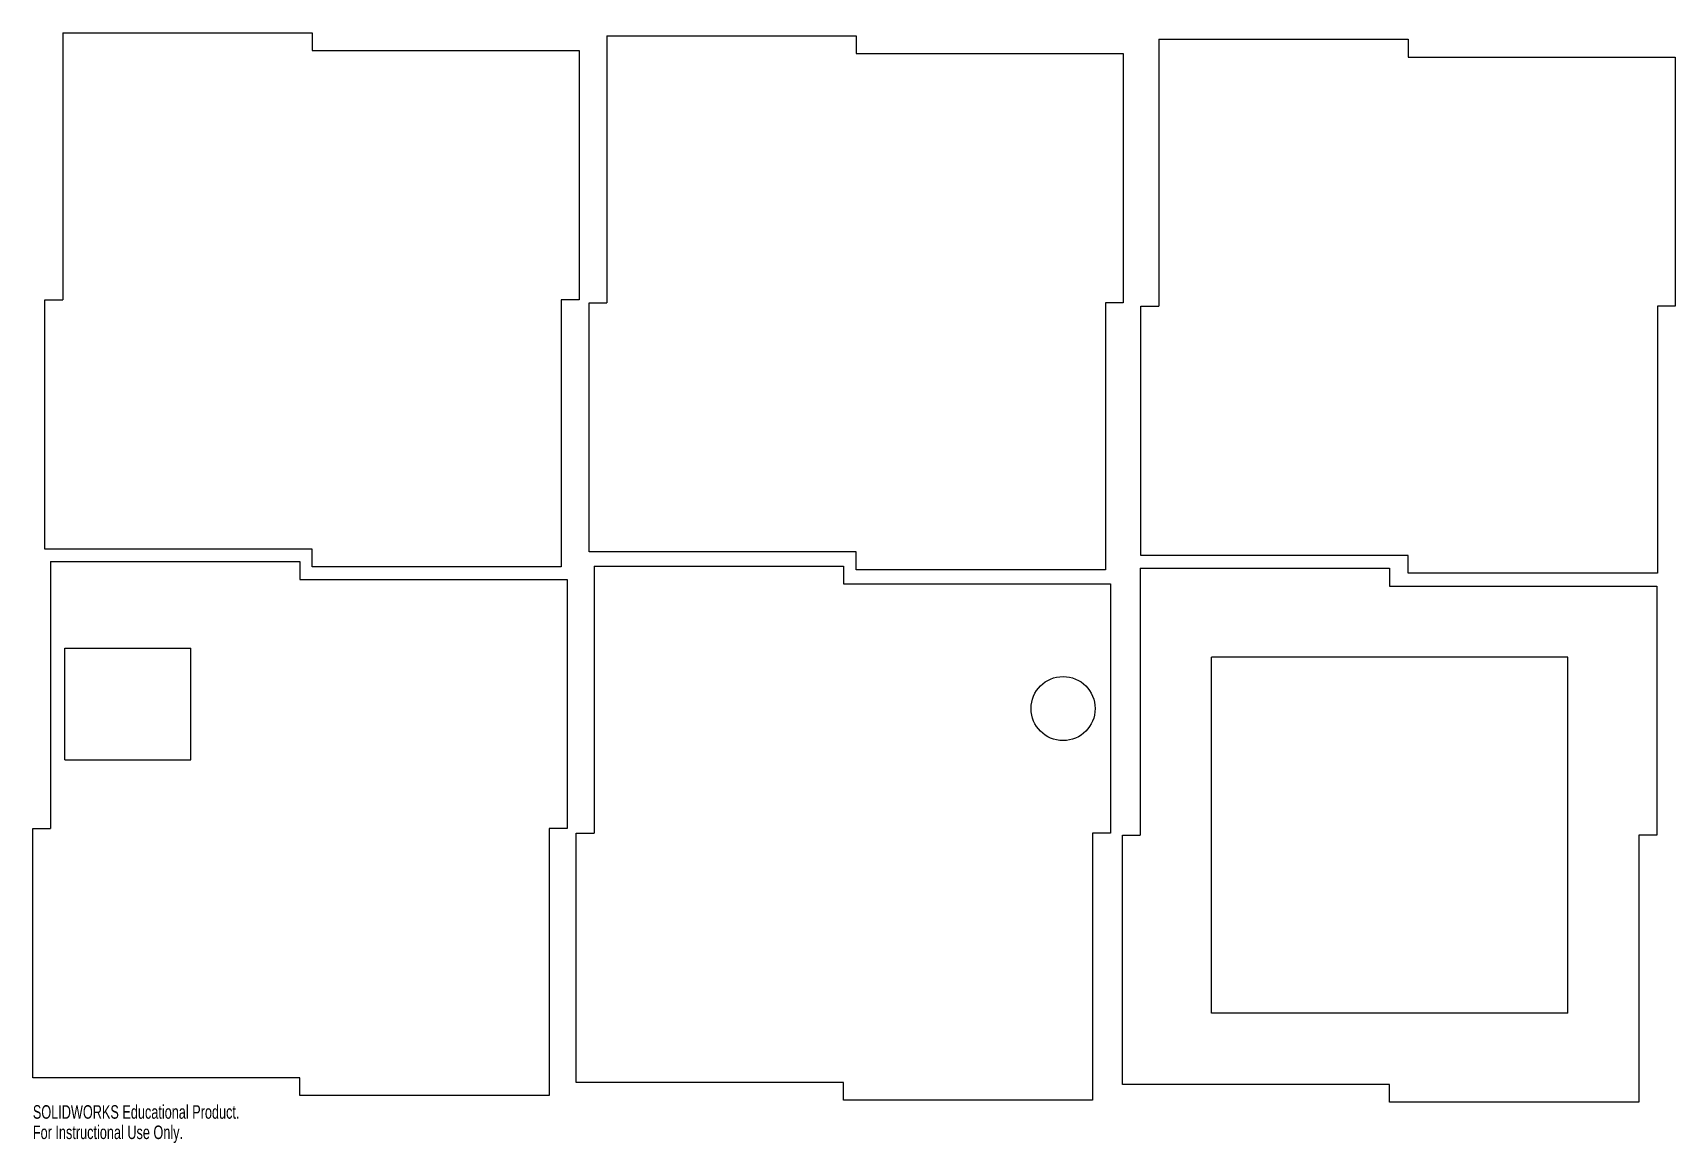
# Model space of a CAD drawing. Header units: millimetres. Extents: x -174 to 411, y -110 to 286.
import ezdxf

# ---------------------------------------------------------------- set-up
doc = ezdxf.new("R2010")
doc.units = ezdxf.units.MM
doc.styles.add('SLDTEXTSTYLE0', font='TXT', dxfattribs={"width": 0.7})

msp = doc.modelspace()

# ---------------------------------------------------------------- linework, layer by layer
at = {"color": 7, "linetype": 'Continuous', "lineweight": 25}
for p, q in [((-163.53, 286), (-163.53, 190.75)), ((-163.53, 286), (-74.63, 286)), ((-74.63, 286), (-74.63, 279.65)), ((30.51, 284.99), (30.51, 189.74)), ((30.51, 284.99), (119.41, 284.99)), ((119.41, 284.99), (119.41, 278.64)), ((227.33, 283.72), (316.23, 283.72)), ((227.33, 283.72), (227.33, 188.47)), ((316.23, 283.72), (316.23, 277.37)), ((-74.63, 279.65), (20.62, 279.65)), ((20.62, 279.65), (20.62, 190.75)), ((119.41, 278.64), (214.66, 278.64)), ((214.66, 278.64), (214.66, 189.74)), ((316.23, 277.37), (411.48, 277.37)), ((411.48, 277.37), (411.48, 188.47)), ((-169.88, 190.75), (-163.53, 190.75)), ((-169.88, 101.85), (-169.88, 190.75)), ((20.62, 190.75), (14.27, 190.75)), ((14.27, 190.75), (14.27, 95.5)), ((24.16, 189.74), (30.51, 189.74)), ((24.16, 100.84), (24.16, 189.74)), ((214.66, 189.74), (208.31, 189.74)), ((208.31, 189.74), (208.31, 94.49)), ((220.98, 99.57), (220.98, 188.47)), ((220.98, 188.47), (227.33, 188.47)), ((411.48, 188.47), (405.13, 188.47)), ((405.13, 188.47), (405.13, 93.22)), ((-74.63, 101.85), (-169.88, 101.85)), ((-74.63, 95.5), (-74.63, 101.85)), ((119.41, 100.84), (24.16, 100.84)), ((119.41, 94.49), (119.41, 100.84)), ((316.23, 99.57), (220.98, 99.57)), ((316.23, 93.22), (316.23, 99.57)), ((-167.83, 97.4), (-78.93, 97.4)), ((-167.83, 97.4), (-167.83, 2.15)), ((-78.93, 97.4), (-78.93, 91.05)), ((14.27, 95.5), (-74.63, 95.5)), ((25.95, 95.76), (25.95, 0.51)), ((25.95, 95.76), (114.85, 95.76)), ((114.85, 95.76), (114.85, 89.41)), ((208.31, 94.49), (119.41, 94.49)), ((220.75, 95), (220.75, -0.25)), ((220.75, 95), (309.65, 95)), ((309.65, 95), (309.65, 88.65)), ((-78.93, 91.05), (16.32, 91.05)), ((16.32, 91.05), (16.32, 2.15)), ((114.85, 89.41), (210.1, 89.41)), ((210.1, 89.41), (210.1, 0.51)), ((309.65, 88.65), (404.9, 88.65)), ((405.13, 93.22), (316.23, 93.22)), ((404.9, 88.65), (404.9, -0.25)), ((-162.75, 66.54), (-117.79, 66.54)), ((-162.75, 26.66), (-162.75, 66.54)), ((-117.79, 26.66), (-117.79, 66.54)), ((373.15, 63.25), (246.15, 63.25)), ((246.15, -63.75), (246.15, 63.25)), ((373.15, -63.75), (373.15, 63.25)), ((-162.75, 26.66), (-117.79, 26.66)), ((-174.18, -86.75), (-174.18, 2.15)), ((-174.18, 2.15), (-167.83, 2.15)), ((16.32, 2.15), (9.97, 2.15)), ((9.97, 2.15), (9.97, -93.1)), ((19.6, -88.39), (19.6, 0.51)), ((19.6, 0.51), (25.95, 0.51)), ((210.1, 0.51), (203.75, 0.51)), ((203.75, 0.51), (203.75, -94.74)), ((214.4, -89.15), (214.4, -0.25)), ((214.4, -0.25), (220.75, -0.25)), ((404.9, -0.25), (398.55, -0.25)), ((398.55, -0.25), (398.55, -95.5)), ((373.15, -63.75), (246.15, -63.75)), ((-78.93, -86.75), (-174.18, -86.75)), ((-78.93, -93.1), (-78.93, -86.75)), ((9.97, -93.1), (-78.93, -93.1)), ((114.85, -88.39), (19.6, -88.39)), ((114.85, -94.74), (114.85, -88.39)), ((309.65, -89.15), (214.4, -89.15)), ((309.65, -95.5), (309.65, -89.15)), ((203.75, -94.74), (114.85, -94.74)), ((398.55, -95.5), (309.65, -95.5))]:
    msp.add_line(p, q, dxfattribs=at)
msp.add_circle((193.21, 44.96), 11.43, dxfattribs=at)

# ---------------------------------------------------------------- texts
at = {"color": 7, "linetype": 'Continuous', "char_height": 4.8336, "attachment_point": 1, "style": 'SLDTEXTSTYLE0'}
for s, insert in [('SOLIDWORKS Educational Product.', (-174.18, -96.52)), ('For Instructional Use Only.', (-174.18, -103.77))]:
    msp.add_mtext(s, dxfattribs=dict(at, insert=insert))

doc.saveas('drawing.dxf')
